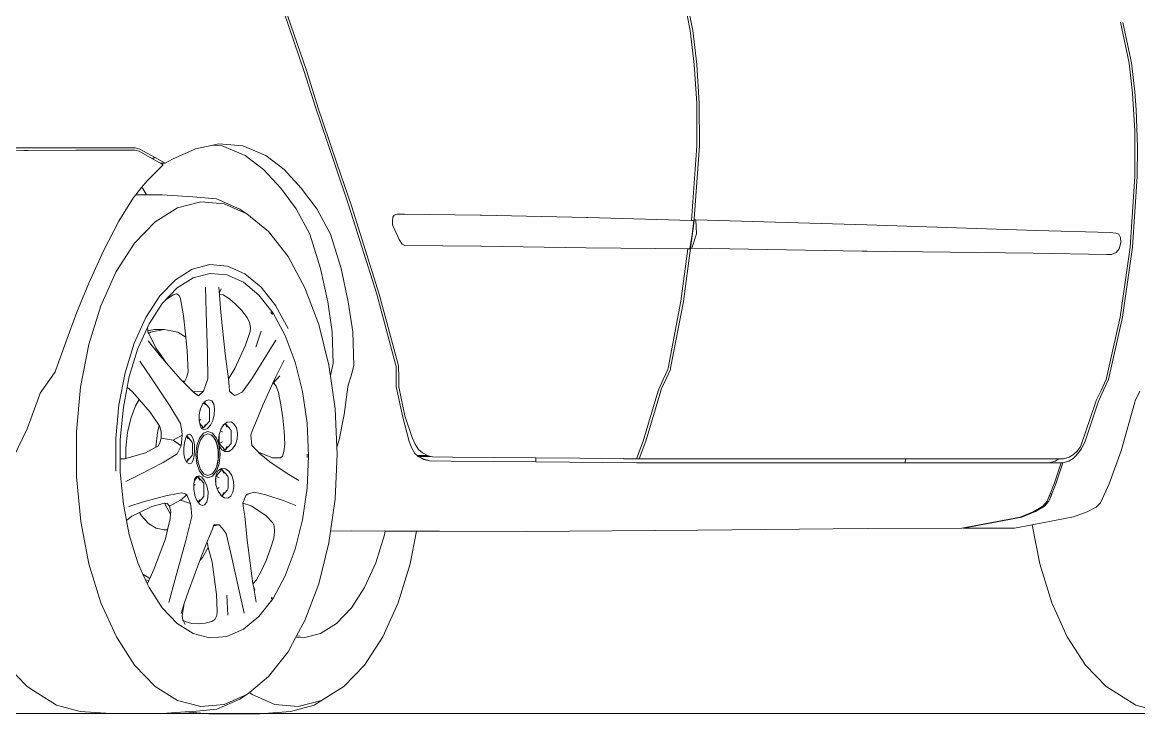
# Model space of a CAD drawing. Header units: inches. Extents: x 1944 to 3775, y -462 to 1299.
# Drawn here: x 2806.6 to 2862.5, y 1212.1 to 1246.7 of the extents above; entities that cross this region are included whole.
import ezdxf

# ---------------------------------------------------------------- set-up
doc = ezdxf.new("R2010")
doc.units = ezdxf.units.IN
doc.header["$MEASUREMENT"] = 0
doc.layers.add('CAR', color=173, linetype='Continuous', lineweight=13)

# ---------------------------------------------------------------- blocks, each defined once
blk = doc.blocks.new('A$C50574290')
at = {"layer": 'CAR'}
for p, q in [((77.901, 34.192), (77.339, 36.983)), ((77.463, 36.979), (78.025, 34.188)), ((57.23, 36.062), (58.554, 32.201)), ((58.678, 32.193), (57.355, 36.054)), ((78.099, 32.497), (77.901, 34.192)), ((78.025, 34.188), (78.223, 32.493)), ((99.876, 32.56), (99.446, 34.611)), ((99.559, 34.596), (99.991, 32.576)), ((78.226, 30.555), (78.099, 32.497)), ((78.223, 32.493), (78.35, 30.551)), ((100.049, 31.061), (99.876, 32.56)), ((99.991, 32.576), (100.169, 31.129)), ((59.153, 30.315), (58.554, 32.201)), ((58.678, 32.193), (59.277, 30.307)), ((100.158, 29.173), (100.049, 31.061)), ((100.169, 31.129), (100.223, 30.217)), ((59.387, 29.627), (59.153, 30.315)), ((59.277, 30.307), (59.511, 29.619)), ((78.236, 28.429), (78.226, 30.555)), ((78.35, 30.551), (78.36, 28.425)), ((100.223, 30.217), (100.269, 29.327)), ((60.098, 27.507), (59.387, 29.627)), ((59.511, 29.619), (60.222, 27.499)), ((100.163, 26.88), (100.158, 29.173)), ((100.269, 29.327), (100.297, 28.376)), ((53.997, 28.457), (54.301, 28.521)), ((54.301, 28.521), (55.502, 28.418)), ((44.526, 28.185), (43.621, 28.201)), ((50.106, 28.32), (43.767, 28.324)), ((47.137, 28.2), (44.526, 28.185)), ((44.744, 28.181), (44.526, 28.185)), ((47.482, 28.2), (44.744, 28.181)), ((47.137, 28.2), (47.482, 28.2)), ((49.772, 28.204), (47.482, 28.2)), ((50.106, 28.2), (47.482, 28.2)), ((49.772, 28.204), (50.106, 28.2)), ((50.106, 28.32), (50.34, 28.255)), ((50.307, 28.151), (50.106, 28.2)), ((50.976, 27.776), (50.307, 28.151)), ((50.34, 28.255), (51.072, 27.851)), ((51.973, 27.749), (53.121, 28.271)), ((53.121, 28.271), (53.997, 28.457)), ((53.997, 28.457), (54.464, 28.416)), ((54.464, 28.416), (55.613, 27.936)), ((55.502, 28.418), (56.65, 27.94)), ((77.961, 24.687), (78.236, 28.429)), ((78.36, 28.425), (78.074, 24.532)), ((100.297, 28.376), (100.287, 26.88)), ((50.702, 26.673), (51.513, 27.475)), ((51.072, 27.851), (50.976, 27.776)), ((50.981, 27.773), (50.976, 27.776)), ((50.981, 27.773), (51.109, 27.83)), ((51.371, 27.554), (50.981, 27.773)), ((51.072, 27.851), (51.109, 27.83)), ((51.109, 27.83), (51.608, 27.555)), ((51.608, 27.555), (51.371, 27.554)), ((51.513, 27.475), (51.371, 27.554)), ((51.608, 27.555), (51.973, 27.749)), ((55.613, 27.936), (56.538, 27.232)), ((56.65, 27.94), (57.563, 27.234)), ((60.808, 25.426), (60.098, 27.507)), ((60.222, 27.499), (60.932, 25.418)), ((56.538, 27.232), (57.408, 26.296)), ((57.563, 27.234), (58.42, 26.295)), ((99.925, 23.357), (100.163, 26.88)), ((100.287, 26.88), (100.048, 23.357)), ((50.138, 25.976), (50.432, 26.34)), ((50.432, 26.34), (50.702, 26.673)), ((50.432, 26.34), (50.492, 26.284)), ((50.492, 26.284), (50.672, 25.976)), ((57.408, 26.296), (58.166, 25.272)), ((58.42, 26.295), (59.207, 25.268)), ((49.283, 24.65), (50.024, 25.835)), ((50.024, 25.835), (50.138, 25.976)), ((50.672, 25.976), (50.138, 25.976)), ((51.451, 25.976), (50.672, 25.976)), ((52.992, 25.864), (51.451, 25.976)), ((54.186, 25.761), (52.992, 25.864)), ((55.351, 25.248), (54.186, 25.761)), ((51.111, 24.618), (52.227, 25.319)), ((52.227, 25.319), (53.388, 25.624)), ((53.388, 25.624), (54.56, 25.523)), ((54.56, 25.523), (55.703, 25.019)), ((55.703, 25.019), (55.351, 25.248)), ((58.166, 25.272), (58.851, 24)), ((59.207, 25.268), (59.887, 24)), ((60.808, 25.426), (62.205, 21)), ((60.932, 25.418), (62.329, 20.992)), ((48.532, 23.197), (49.283, 24.65)), ((50.079, 23.543), (51.111, 24.618)), ((55.703, 25.019), (56.781, 24.129)), ((63.01, 24.844), (62.984, 24.641)), ((62.984, 24.641), (62.995, 24.463)), ((63.075, 24.956), (63.01, 24.844)), ((63.217, 24.994), (63.075, 24.956)), ((63.497, 24.996), (63.217, 24.994)), ((63.277, 24.996), (63.497, 24.996)), ((63.497, 24.996), (63.538, 24.996)), ((63.59, 24.997), (63.538, 24.996)), ((67.39, 24.955), (63.59, 24.997)), ((67.39, 24.955), (67.394, 24.955)), ((67.394, 24.955), (67.442, 24.954)), ((67.442, 24.954), (72.729, 24.835)), ((72.729, 24.835), (72.735, 24.835)), ((72.735, 24.835), (72.78, 24.834)), ((72.78, 24.834), (77.961, 24.687)), ((78.075, 24.683), (77.961, 24.687)), ((77.996, 23.983), (78.075, 24.683)), ((78.101, 24.718), (78.177, 24.718)), ((78.177, 24.718), (78.218, 24.022)), ((86.746, 24.462), (78.177, 24.718)), ((56.781, 24.129), (57.76, 22.88)), ((62.995, 24.463), (63.327, 23.737)), ((78.074, 24.532), (77.909, 23.294)), ((95.243, 24.19), (86.746, 24.462)), ((98.921, 24.081), (95.243, 24.19)), ((99.219, 24.056), (98.921, 24.081)), ((99.365, 24.007), (99.219, 24.056)), ((49.162, 22.128), (50.079, 23.543)), ((58.851, 24), (59.38, 22.28)), ((59.887, 24), (60.426, 22.28)), ((63.327, 23.737), (63.48, 23.508)), ((63.48, 23.508), (63.618, 23.441)), ((77.886, 23.263), (77.996, 23.983)), ((78.218, 24.022), (77.987, 23.293)), ((99.445, 23.826), (99.365, 24.007)), ((99.381, 23.266), (99.46, 23.579)), ((99.46, 23.579), (99.445, 23.826)), ((47.789, 21.551), (48.532, 23.197)), ((63.564, 23.442), (63.618, 23.441)), ((63.618, 23.441), (67.439, 23.399)), ((63.618, 23.441), (67.388, 23.397)), ((67.439, 23.399), (72.696, 23.318)), ((72.696, 23.318), (77.886, 23.263)), ((77.432, 20.641), (77.78, 23.26)), ((77.909, 23.294), (77.556, 20.637)), ((77.78, 23.26), (77.886, 23.263)), ((77.78, 23.26), (77.78, 23.262)), ((77.987, 23.293), (77.918, 23.294)), ((86.512, 23.158), (77.987, 23.293)), ((86.512, 23.158), (86.57, 23.158)), ((86.57, 23.158), (86.766, 23.154)), ((86.766, 23.154), (95.069, 23.046)), ((98.768, 22.989), (95.069, 23.046)), ((98.768, 22.989), (98.82, 22.989)), ((98.82, 22.989), (98.988, 22.985)), ((98.988, 22.985), (99.232, 23.088)), ((99.232, 23.088), (99.381, 23.266)), ((99.424, 19.843), (99.925, 23.357)), ((100.048, 23.357), (99.547, 19.843)), ((53.845, 22.482), (52.965, 22.251)), ((54.732, 22.405), (53.845, 22.482)), ((55.598, 22.022), (54.732, 22.405)), ((57.76, 22.88), (58.608, 21.314)), ((48.391, 20.42), (49.162, 22.128)), ((52.965, 22.251), (52.121, 21.72)), ((53.017, 21.817), (52.211, 21.311)), ((53.78, 22.017), (53.017, 21.817)), ((53.856, 22.037), (53.78, 22.017)), ((54.702, 21.963), (53.856, 22.037)), ((55.527, 21.599), (54.702, 21.963)), ((56.415, 21.347), (55.598, 22.022)), ((59.38, 22.28), (59.747, 20.616)), ((60.426, 22.28), (60.773, 20.616)), ((47.194, 20.096), (47.789, 21.551)), ((52.121, 21.72), (51.339, 20.907)), ((52.211, 21.311), (51.466, 20.535)), ((53.666, 20.075), (53.633, 21.346)), ((54.3, 21.346), (54.329, 20.944)), ((54.335, 21.074), (54.416, 21.265)), ((56.306, 20.955), (55.527, 21.599)), ((57.15, 20.409), (56.415, 21.347)), ((58.608, 21.314), (59.297, 19.479)), ((51.339, 20.907), (50.644, 19.836)), ((51.459, 20.524), (51.644, 20.715)), ((51.644, 20.715), (51.69, 20.754)), ((51.644, 20.715), (51.672, 20.744)), ((51.69, 20.754), (52.015, 20.956)), ((52.015, 20.956), (52.173, 21.013)), ((52.173, 21.013), (52.311, 20.926)), ((52.311, 20.926), (52.37, 20.764)), ((52.37, 20.764), (52.523, 19.915)), ((54.329, 20.944), (54.332, 21.005)), ((54.329, 20.944), (54.391, 20.075)), ((54.332, 21.005), (54.335, 21.074)), ((54.332, 21.005), (54.505, 20.958)), ((54.505, 20.958), (54.83, 20.756)), ((54.83, 20.756), (55.139, 20.496)), ((57.012, 20.053), (56.306, 20.955)), ((63.149, 17.487), (62.205, 21)), ((62.329, 20.992), (63.273, 17.479)), ((47.79, 18.473), (48.391, 20.42)), ((51.459, 20.524), (50.804, 19.514)), ((51.466, 20.535), (51.459, 20.524)), ((55.139, 20.496), (55.437, 20.193)), ((55.437, 20.193), (55.723, 19.831)), ((57.156, 20.401), (57.15, 20.409)), ((57.767, 19.272), (57.156, 20.401)), ((59.747, 20.616), (59.965, 19.104)), ((60.773, 20.616), (60.999, 19.104)), ((76.795, 17.299), (77.432, 20.641)), ((77.556, 20.637), (76.919, 17.295)), ((46.628, 18.602), (47.194, 20.096)), ((50.644, 19.836), (50.06, 18.543)), ((52.523, 19.915), (52.64, 18.837)), ((53.736, 18.009), (53.666, 20.075)), ((54.391, 20.075), (54.612, 18.009)), ((55.723, 19.831), (55.834, 19.587)), ((55.834, 19.587), (55.887, 19.327)), ((56.976, 19.981), (56.901, 20.097)), ((57.624, 18.922), (57.012, 20.053)), ((99.424, 19.843), (98.727, 16.72)), ((99.547, 19.843), (98.851, 16.72)), ((50.723, 19.337), (50.246, 18.281)), ((50.804, 19.514), (50.723, 19.337)), ((50.742, 19.16), (50.723, 19.337)), ((51.075, 19.228), (50.742, 19.16)), ((50.748, 19.109), (50.742, 19.16)), ((50.787, 19.031), (50.748, 19.109)), ((50.787, 19.031), (50.88, 19.09)), ((51.144, 18.317), (50.787, 19.031)), ((50.88, 19.09), (51.559, 19.228)), ((51.075, 19.228), (51.559, 19.228)), ((51.559, 19.228), (52.237, 19.09)), ((52.237, 19.09), (52.64, 18.837)), ((55.857, 19.128), (55.632, 18.451)), ((55.887, 19.327), (55.857, 19.128)), ((56.416, 19.147), (56.147, 18.35)), ((59.297, 19.479), (59.806, 17.437)), ((59.965, 19.104), (60.024, 17.524)), ((60.999, 19.104), (61.053, 17.424)), ((46.131, 17.208), (46.628, 18.602)), ((47.378, 16.35), (47.79, 18.473)), ((50.06, 18.543), (49.605, 17.068)), ((50.756, 18.659), (51.352, 17.913)), ((52.64, 18.837), (52.713, 18.159)), ((55.632, 18.451), (55.096, 17.276)), ((55.953, 16.767), (57.156, 18.701)), ((58.122, 17.597), (57.624, 18.922)), ((50.246, 18.281), (49.812, 16.875)), ((51.679, 17.541), (51.144, 18.317)), ((51.352, 17.913), (51.679, 17.541)), ((52.713, 18.159), (52.759, 17.094)), ((53.744, 16.756), (53.736, 18.009)), ((54.612, 18.009), (54.781, 16.756)), ((50.901, 16.815), (50.342, 17.649)), ((51.679, 17.541), (52.381, 16.744)), ((57.574, 17.697), (57.143, 16.856)), ((58.489, 16.122), (58.122, 17.597)), ((59.806, 17.437), (59.883, 16.897)), ((60.024, 17.524), (59.889, 16.92)), ((61.053, 17.424), (60.917, 16.916)), ((63.175, 17.389), (63.149, 17.487)), ((63.181, 16.876), (63.175, 17.389)), ((63.273, 17.479), (63.299, 17.381)), ((63.299, 17.381), (63.305, 16.868)), ((45.718, 16.56), (46.101, 17.115)), ((46.101, 17.115), (46.131, 17.208)), ((49.605, 17.068), (49.293, 15.461)), ((49.812, 16.875), (49.708, 16.34)), ((51.836, 15.416), (50.901, 16.815)), ((52.666, 16.771), (52.59, 16.64)), ((52.759, 17.094), (52.666, 16.771)), ((55.096, 17.276), (54.781, 16.756)), ((57.143, 16.856), (56.984, 16.507)), ((57.016, 16.543), (57.347, 16.91)), ((59.889, 16.92), (59.883, 16.897)), ((59.883, 16.897), (60.118, 15.251)), ((60.917, 16.916), (60.766, 16.435)), ((63.183, 16.374), (63.181, 16.876)), ((63.305, 16.868), (63.308, 16.366)), ((76.551, 16.734), (76.781, 17.224)), ((76.905, 17.22), (76.675, 16.73)), ((76.781, 17.224), (76.795, 17.299)), ((76.919, 17.295), (76.905, 17.22)), ((45.356, 16.04), (45.718, 16.56)), ((47.169, 14.119), (47.378, 16.35)), ((49.708, 16.34), (49.515, 15.342)), ((49.708, 16.34), (49.975, 16.108)), ((52.381, 16.744), (52.483, 16.64)), ((52.483, 16.64), (52.59, 16.64)), ((52.483, 16.64), (52.551, 16.571)), ((52.59, 16.64), (52.551, 16.571)), ((52.551, 16.571), (53.003, 16.111)), ((53.528, 16.144), (53.62, 16.377)), ((53.62, 16.377), (53.744, 16.756)), ((54.781, 16.756), (54.812, 16.377)), ((54.812, 16.377), (54.832, 16.144)), ((55.487, 16.103), (55.953, 16.767)), ((56.984, 16.507), (56.502, 15.447)), ((56.984, 16.507), (57.016, 16.543)), ((57.016, 16.543), (57.043, 16.544)), ((57.043, 16.544), (57.162, 16.393)), ((57.162, 16.393), (57.283, 16.078)), ((60.76, 16.356), (60.565, 14.979)), ((60.766, 16.435), (60.76, 16.356)), ((63.199, 16.292), (63.183, 16.374)), ((63.492, 14.909), (63.199, 16.292)), ((63.308, 16.366), (63.323, 16.284)), ((63.323, 16.284), (63.616, 14.901)), ((76.301, 16.16), (76.325, 16.25)), ((76.325, 16.25), (76.551, 16.734)), ((76.449, 16.246), (76.425, 16.156)), ((76.675, 16.73), (76.449, 16.246)), ((98.472, 16.18), (98.727, 16.72)), ((98.851, 16.72), (98.598, 16.184)), ((44.691, 14.262), (45.325, 15.95)), ((45.325, 15.95), (45.356, 16.04)), ((49.975, 16.108), (50.309, 15.723)), ((50.309, 15.723), (50.128, 15.409)), ((50.309, 15.723), (50.858, 15.091)), ((53.008, 16.106), (53.003, 16.111)), ((53.008, 16.106), (53.528, 16.144)), ((53.276, 15.908), (53.008, 16.106)), ((53.008, 16.106), (53.027, 16.086)), ((53.027, 16.086), (53.182, 15.968)), ((53.182, 15.968), (53.276, 15.908)), ((53.276, 15.908), (53.528, 16.144)), ((53.638, 15.658), (53.57, 15.587)), ((53.794, 15.715), (53.638, 15.658)), ((53.939, 15.658), (53.794, 15.715)), ((54.041, 15.495), (53.939, 15.658)), ((54.832, 16.144), (55.074, 15.92)), ((55.074, 15.92), (55.239, 15.981)), ((55.239, 15.981), (55.487, 16.103)), ((57.283, 16.078), (57.405, 15.461)), ((58.715, 14.543), (58.489, 16.122)), ((75.549, 13.639), (76.301, 16.16)), ((76.425, 16.156), (75.673, 13.635)), ((98.209, 15.6), (98.233, 15.68)), ((98.233, 15.68), (98.472, 16.18)), ((98.357, 15.68), (98.332, 15.598)), ((98.598, 16.184), (98.357, 15.68)), ((100.158, 15.588), (100.177, 15.662)), ((100.177, 15.662), (100.413, 16.147)), ((49.293, 15.461), (49.134, 13.771)), ((49.515, 15.342), (49.363, 13.731)), ((50.128, 15.409), (49.892, 14.779)), ((52.383, 14.516), (51.836, 15.416)), ((53.37, 15.227), (53.313, 14.964)), ((53.375, 15.251), (53.37, 15.227)), ((53.37, 15.227), (53.397, 15.213)), ((53.483, 15.495), (53.375, 15.251)), ((53.558, 15.573), (53.483, 15.495)), ((53.57, 15.587), (53.558, 15.573)), ((53.558, 15.573), (53.615, 15.456)), ((53.813, 15.316), (53.57, 15.587)), ((53.826, 15.297), (53.833, 15.213)), ((53.833, 15.213), (53.833, 14.726)), ((54.08, 15.251), (54.041, 15.495)), ((54.069, 14.964), (54.08, 15.251)), ((56.502, 15.447), (56.137, 14.541)), ((57.405, 15.461), (57.497, 14.808)), ((60.118, 15.251), (60.207, 13.341)), ((97.436, 13.361), (98.209, 15.6)), ((98.332, 15.598), (97.669, 13.645)), ((99.485, 13.16), (100.158, 15.588)), ((49.892, 14.779), (49.728, 14.068)), ((50.858, 15.091), (51.31, 14.428)), ((53.313, 14.964), (53.306, 14.677)), ((53.306, 14.677), (53.397, 14.726)), ((53.306, 14.677), (53.338, 14.516)), ((53.528, 14.304), (53.826, 14.637)), ((53.826, 14.637), (53.833, 14.726)), ((53.871, 14.433), (53.991, 14.677)), ((53.991, 14.677), (54.069, 14.964)), ((54.707, 14.586), (54.602, 14.508)), ((54.911, 14.599), (54.707, 14.586)), ((55.053, 14.499), (54.911, 14.599)), ((56.137, 14.541), (55.986, 14.186)), ((57.497, 14.808), (57.563, 14.143)), ((58.791, 12.912), (58.715, 14.543)), ((60.565, 14.979), (60.316, 13.707)), ((63.835, 13.629), (63.492, 14.909)), ((63.616, 14.901), (63.973, 13.829)), ((44.023, 12.841), (44.691, 14.262)), ((47.169, 11.851), (47.169, 14.119)), ((49.728, 14.068), (49.644, 13.307)), ((51.147, 13.333), (51.228, 14.068)), ((51.228, 14.068), (51.31, 14.428)), ((51.31, 14.428), (51.349, 14.371)), ((51.349, 14.371), (51.407, 14.09)), ((51.407, 14.09), (51.406, 13.794)), ((52.441, 14.163), (52.383, 14.516)), ((52.465, 13.932), (52.441, 14.163)), ((52.835, 13.997), (52.725, 13.957)), ((52.933, 13.923), (52.835, 13.997)), ((53.327, 13.788), (53.523, 14.04)), ((53.338, 14.516), (53.528, 14.304)), ((53.338, 14.516), (53.354, 14.433)), ((53.354, 14.433), (53.412, 14.304)), ((53.412, 14.304), (53.528, 14.304)), ((53.412, 14.304), (53.427, 14.271)), ((53.427, 14.271), (53.564, 14.214)), ((53.523, 14.04), (53.753, 14.129)), ((53.615, 14.482), (53.528, 14.304)), ((53.753, 14.006), (53.547, 13.927)), ((53.564, 14.214), (53.725, 14.271)), ((53.725, 14.271), (53.871, 14.433)), ((53.753, 14.129), (53.984, 14.04)), ((53.922, 13.941), (53.753, 14.006)), ((53.964, 14.056), (53.984, 14.04)), ((53.984, 14.04), (54.179, 13.788)), ((54.318, 13.99), (54.311, 13.97)), ((54.372, 14.161), (54.318, 13.99)), ((54.318, 13.99), (54.318, 13.525)), ((54.399, 14.245), (54.372, 14.161)), ((54.372, 14.161), (54.485, 14.101)), ((54.48, 14.372), (54.399, 14.245)), ((54.601, 14.508), (54.48, 14.372)), ((54.538, 14.462), (54.48, 14.372)), ((54.601, 14.508), (54.538, 14.462)), ((54.601, 14.508), (54.602, 14.508)), ((54.622, 14.51), (54.703, 14.345)), ((54.9, 14.206), (54.63, 14.507)), ((54.914, 14.183), (54.921, 14.101)), ((54.921, 14.101), (54.921, 13.614)), ((55.173, 14.301), (55.053, 14.499)), ((55.233, 14.036), (55.173, 14.301)), ((55.216, 13.743), (55.233, 14.036)), ((55.986, 14.186), (55.891, 13.955)), ((57.563, 14.143), (57.593, 13.486)), ((49.134, 12.13), (49.134, 13.771)), ((49.363, 12.094), (49.363, 13.731)), ((51.344, 13.55), (51.234, 13.377)), ((51.406, 13.794), (51.344, 13.55)), ((52.016, 13.688), (51.406, 13.794)), ((52.016, 13.688), (52.465, 13.932)), ((52.404, 13.404), (52.016, 13.688)), ((52.404, 13.404), (52.465, 13.932)), ((52.572, 13.574), (52.538, 13.291)), ((52.639, 13.808), (52.572, 13.574)), ((52.685, 13.888), (52.639, 13.808)), ((52.692, 13.899), (52.685, 13.888)), ((52.685, 13.888), (52.753, 13.749)), ((52.725, 13.957), (52.692, 13.899)), ((52.964, 13.595), (52.692, 13.899)), ((53.017, 13.747), (52.933, 13.923)), ((52.964, 13.595), (52.971, 13.506)), ((52.971, 13.506), (52.971, 13.019)), ((53.074, 13.494), (53.017, 13.747)), ((53.083, 13.204), (53.074, 13.494)), ((53.197, 13.41), (53.327, 13.788)), ((53.372, 13.701), (53.256, 13.363)), ((53.547, 13.927), (53.372, 13.701)), ((53.922, 13.941), (53.958, 13.913)), ((53.942, 13.933), (53.922, 13.941)), ((53.959, 13.927), (53.942, 13.933)), ((53.958, 13.913), (53.96, 13.911)), ((54.134, 13.701), (53.959, 13.927)), ((53.962, 13.91), (53.96, 13.911)), ((54.071, 13.767), (54.061, 13.787)), ((54.133, 13.65), (54.071, 13.767)), ((54.134, 13.649), (54.133, 13.65)), ((54.251, 13.363), (54.134, 13.701)), ((54.176, 13.569), (54.134, 13.649)), ((54.179, 13.788), (54.309, 13.41)), ((54.182, 13.55), (54.181, 13.555)), ((54.265, 13.167), (54.182, 13.55)), ((54.311, 13.97), (54.274, 13.677)), ((54.274, 13.677), (54.299, 13.525)), ((54.318, 13.525), (54.299, 13.525)), ((54.299, 13.525), (54.317, 13.412)), ((54.318, 13.525), (54.485, 13.614)), ((54.318, 13.525), (54.616, 13.193)), ((54.616, 13.193), (54.913, 13.525)), ((54.913, 13.525), (54.921, 13.614)), ((54.989, 13.252), (55.138, 13.468)), ((55.138, 13.468), (55.216, 13.743)), ((55.891, 13.955), (55.955, 13.428)), ((55.955, 13.428), (56.096, 13.27)), ((57.593, 13.486), (57.554, 13.124)), ((60.316, 13.707), (60.207, 13.341)), ((63.957, 13.285), (63.835, 13.629)), ((63.973, 13.829), (64.124, 13.485)), ((64.124, 13.485), (64.293, 13.218)), ((75.212, 12.76), (75.549, 13.639)), ((75.673, 13.635), (75.336, 12.756)), ((97.669, 13.645), (97.488, 13.257)), ((49.644, 13.307), (49.644, 12.774)), ((50.622, 13.063), (49.644, 12.774)), ((51.147, 13.333), (50.622, 13.063)), ((51.234, 13.377), (51.147, 13.333)), ((51.506, 12.577), (52.208, 13.013)), ((52.208, 13.013), (52.335, 13.245)), ((52.335, 13.245), (52.404, 13.404)), ((52.538, 13.291), (52.551, 13.001)), ((52.551, 13.001), (52.6, 12.748)), ((52.676, 12.609), (52.964, 12.93)), ((52.964, 12.93), (52.971, 13.019)), ((53.018, 12.687), (53.057, 12.921)), ((53.057, 12.921), (53.083, 13.204)), ((53.151, 12.965), (53.197, 13.41)), ((53.197, 12.519), (53.151, 12.965)), ((53.256, 13.363), (53.215, 12.965)), ((53.215, 12.965), (53.235, 12.759)), ((54.292, 12.965), (54.251, 13.363)), ((54.251, 12.566), (54.292, 12.965)), ((54.265, 12.74), (54.265, 13.167)), ((54.309, 13.41), (54.355, 12.965)), ((54.355, 12.965), (54.309, 12.519)), ((54.317, 13.412), (54.441, 13.214)), ((54.441, 13.214), (54.604, 13.115)), ((54.508, 13.193), (54.616, 13.193)), ((54.604, 13.115), (54.792, 13.128)), ((54.703, 13.371), (54.616, 13.193)), ((54.792, 13.128), (54.989, 13.252)), ((56.096, 13.27), (56.276, 13.083)), ((56.988, 12.805), (56.276, 13.083)), ((56.276, 13.083), (56.317, 13.04)), ((56.317, 13.04), (56.842, 12.612)), ((57.481, 12.885), (57.38, 12.8)), ((57.554, 13.124), (57.481, 12.885)), ((58.715, 12.826), (58.715, 12.991)), ((58.715, 11.281), (58.791, 12.912)), ((60.223, 12.993), (60.118, 10.734)), ((60.207, 13.341), (60.223, 12.993)), ((64.11, 13.018), (63.957, 13.285)), ((64.221, 12.924), (64.11, 13.018)), ((64.221, 12.924), (64.741, 12.922)), ((64.273, 12.88), (64.221, 12.924)), ((64.899, 12.88), (64.273, 12.88)), ((64.28, 12.874), (64.273, 12.88)), ((64.28, 12.874), (64.53, 12.75)), ((64.304, 12.854), (64.28, 12.874)), ((64.293, 13.218), (64.491, 13.054)), ((64.491, 13.054), (64.741, 12.922)), ((64.741, 12.922), (64.899, 12.88)), ((64.899, 12.88), (64.997, 12.853)), ((96.882, 12.836), (97.095, 12.975)), ((97.231, 12.918), (97.072, 12.775)), ((97.095, 12.975), (97.251, 13.118)), ((97.488, 13.257), (97.231, 12.918)), ((97.251, 13.118), (97.436, 13.361)), ((98.869, 11.5), (99.485, 13.16)), ((49.586, 12.757), (49.363, 12.751)), ((49.644, 12.774), (49.586, 12.757)), ((50.338, 11.966), (51.506, 12.577)), ((52.6, 12.748), (52.674, 12.613)), ((52.753, 12.776), (52.674, 12.613)), ((52.674, 12.613), (52.676, 12.609)), ((52.676, 12.609), (52.696, 12.572)), ((52.696, 12.572), (52.81, 12.498)), ((52.81, 12.498), (52.924, 12.539)), ((52.924, 12.539), (53.018, 12.687)), ((53.327, 12.141), (53.197, 12.519)), ((53.236, 12.757), (53.235, 12.759)), ((53.239, 12.725), (53.256, 12.566)), ((53.256, 12.566), (53.372, 12.228)), ((54.134, 12.228), (54.191, 12.392)), ((54.309, 12.519), (54.179, 12.141)), ((54.191, 12.392), (54.251, 12.566)), ((54.193, 12.407), (54.265, 12.74)), ((56.842, 12.612), (57.723, 12.014)), ((57.38, 12.8), (56.988, 12.805)), ((64.551, 12.722), (64.304, 12.854)), ((64.847, 12.653), (64.53, 12.75)), ((64.847, 12.653), (64.551, 12.722)), ((65.923, 12.64), (64.847, 12.653)), ((64.997, 12.853), (65.991, 12.84)), ((70.167, 12.604), (65.923, 12.64)), ((65.991, 12.84), (70.163, 12.804)), ((70.167, 12.604), (70.163, 12.804)), ((74.571, 12.766), (70.163, 12.804)), ((75.205, 12.56), (70.167, 12.604)), ((74.569, 12.76), (74.571, 12.766)), ((74.652, 12.76), (74.569, 12.76)), ((74.571, 12.766), (75.185, 12.76)), ((74.652, 12.76), (75.336, 12.756)), ((75.185, 12.76), (74.652, 12.76)), ((75.212, 12.76), (75.185, 12.76)), ((75.205, 12.56), (88.67, 12.56)), ((75.336, 12.756), (88.685, 12.76)), ((88.67, 12.56), (88.685, 12.76)), ((88.67, 12.56), (95.881, 12.56)), ((88.685, 12.76), (96.356, 12.76)), ((96.167, 12.64), (95.881, 12.56)), ((95.881, 12.56), (96.478, 12.56)), ((96.131, 11.496), (96.478, 12.56)), ((96.356, 12.76), (96.167, 12.64)), ((96.561, 12.56), (96.214, 11.496)), ((96.356, 12.76), (96.589, 12.76)), ((96.478, 12.56), (96.561, 12.56)), ((96.856, 12.636), (96.561, 12.56)), ((96.589, 12.76), (96.882, 12.836)), ((97.072, 12.775), (96.856, 12.636)), ((47.379, 9.62), (47.169, 11.851)), ((49.363, 12.094), (49.515, 10.482)), ((49.642, 11.622), (50.338, 11.966)), ((53.24, 11.864), (53.073, 11.677)), ((53.179, 11.875), (53.084, 11.731)), ((53.31, 11.91), (53.179, 11.875)), ((53.199, 11.864), (53.24, 11.864)), ((53.538, 11.531), (53.24, 11.864)), ((53.24, 11.864), (53.328, 11.686)), ((53.443, 11.832), (53.31, 11.91)), ((53.523, 11.889), (53.327, 12.141)), ((53.372, 12.228), (53.547, 12.002)), ((53.575, 11.651), (53.443, 11.832)), ((53.753, 11.8), (53.523, 11.889)), ((53.547, 12.002), (53.753, 11.923)), ((53.753, 11.923), (53.95, 11.999)), ((53.984, 11.889), (53.753, 11.8)), ((53.95, 11.999), (53.959, 12.002)), ((53.954, 11.865), (53.984, 11.889)), ((53.959, 12.002), (53.99, 12.043)), ((54.179, 12.141), (53.984, 11.889)), ((53.99, 12.043), (54.134, 12.228)), ((54.095, 12.184), (54.15, 12.289)), ((54.153, 11.873), (54.127, 11.712)), ((54.156, 11.887), (54.153, 11.873)), ((54.153, 11.873), (54.153, 11.443)), ((54.157, 11.892), (54.156, 11.887)), ((54.156, 11.887), (54.321, 11.799)), ((54.451, 12.221), (54.157, 11.892)), ((54.171, 11.977), (54.157, 11.892)), ((54.271, 12.174), (54.171, 11.977)), ((54.425, 12.273), (54.271, 12.174)), ((54.405, 12.221), (54.451, 12.221)), ((54.629, 12.259), (54.425, 12.273)), ((54.744, 11.895), (54.451, 12.221)), ((54.451, 12.221), (54.539, 12.043)), ((54.803, 12.135), (54.629, 12.259)), ((54.749, 11.887), (54.757, 11.799)), ((54.757, 11.799), (54.757, 11.312)), ((54.941, 11.918), (54.803, 12.135)), ((55.025, 11.642), (54.941, 11.918)), ((57.723, 12.014), (58.294, 11.679)), ((53.073, 11.677), (53.039, 11.501)), ((53.039, 11.501), (53.039, 11.48)), ((53.039, 11.48), (53.11, 11.442)), ((53.039, 11.48), (53.039, 11.219)), ((53.039, 11.219), (53.097, 10.948)), ((53.084, 11.731), (53.073, 11.677)), ((53.538, 11.531), (53.546, 11.442)), ((53.546, 11.442), (53.546, 10.955)), ((53.702, 11.396), (53.575, 11.651)), ((53.756, 11.105), (53.702, 11.396)), ((54.127, 11.712), (54.153, 11.443)), ((54.153, 11.443), (54.156, 11.42)), ((54.156, 11.42), (54.215, 11.256)), ((54.215, 11.256), (54.321, 11.312)), ((54.215, 11.256), (54.255, 11.144)), ((54.451, 10.891), (54.734, 11.206)), ((54.75, 11.231), (54.757, 11.312)), ((55.005, 11.085), (55.042, 11.35)), ((55.042, 11.35), (55.025, 11.642)), ((58.489, 9.703), (58.715, 11.281)), ((95.925, 11.006), (96.131, 11.496)), ((96.214, 11.496), (96.008, 11.006)), ((98.439, 10.554), (98.869, 11.5)), ((51.706, 10.927), (50.503, 10.6)), ((52.444, 11.061), (51.706, 10.927)), ((52.378, 10.681), (51.818, 10.378)), ((52.378, 10.681), (52.7, 10.948)), ((52.876, 10.527), (52.378, 10.681)), ((52.606, 11.001), (52.444, 11.061)), ((52.7, 10.948), (52.606, 11.001)), ((52.876, 10.527), (52.7, 10.948)), ((53.097, 10.948), (53.11, 10.955)), ((53.097, 10.948), (53.101, 10.928)), ((53.101, 10.928), (53.2, 10.673)), ((53.2, 10.673), (53.263, 10.58)), ((53.328, 10.712), (53.263, 10.58)), ((53.271, 10.568), (53.538, 10.866)), ((53.538, 10.866), (53.546, 10.955)), ((53.691, 10.592), (53.752, 10.823)), ((53.752, 10.823), (53.756, 11.105)), ((54.255, 11.144), (54.341, 11.014)), ((54.341, 11.014), (54.451, 10.891)), ((54.341, 11.014), (54.398, 10.927)), ((54.398, 10.927), (54.451, 10.891)), ((54.539, 11.069), (54.451, 10.891)), ((54.451, 10.891), (54.579, 10.803)), ((54.579, 10.803), (54.755, 10.789)), ((54.755, 10.789), (54.901, 10.888)), ((54.901, 10.888), (55.005, 11.085)), ((55.648, 10.921), (55.493, 10.544)), ((55.648, 10.921), (55.833, 11.022)), ((55.667, 10.967), (55.648, 10.921)), ((55.833, 11.022), (55.667, 10.967)), ((56.088, 11.085), (55.833, 11.022)), ((56.649, 10.96), (56.088, 11.085)), ((57.563, 10.646), (56.649, 10.96)), ((58.147, 10.421), (57.563, 10.646)), ((60.118, 10.734), (59.891, 9.138)), ((95.557, 10.391), (95.771, 10.639)), ((95.854, 10.639), (95.64, 10.391)), ((95.771, 10.639), (95.875, 10.885)), ((95.966, 10.907), (95.854, 10.639)), ((95.875, 10.885), (95.925, 11.006)), ((95.875, 10.885), (95.966, 10.907)), ((96.008, 11.006), (95.925, 11.006)), ((96.008, 11.006), (95.966, 10.907)), ((49.515, 10.482), (49.672, 9.671)), ((50.503, 10.6), (49.794, 10.366)), ((49.933, 9.882), (50.331, 10.075)), ((50.331, 10.075), (50.947, 10.373)), ((50.331, 10.075), (50.427, 9.907)), ((50.947, 10.373), (51.576, 10.543)), ((51.576, 10.543), (51.585, 10.541)), ((51.628, 10.428), (51.585, 10.541)), ((51.585, 10.541), (51.71, 10.517)), ((51.88, 9.989), (51.628, 10.428)), ((51.71, 10.517), (51.818, 10.378)), ((51.818, 10.378), (51.89, 10.086)), ((51.89, 10.086), (51.88, 9.989)), ((52.911, 10.269), (52.876, 10.527)), ((52.944, 9.862), (52.911, 10.269)), ((53.263, 10.58), (53.271, 10.568)), ((53.271, 10.568), (53.323, 10.492)), ((53.323, 10.492), (53.461, 10.413)), ((53.461, 10.413), (53.583, 10.449)), ((53.583, 10.449), (53.691, 10.592)), ((55.493, 10.544), (55.493, 10.54)), ((55.493, 10.54), (55.917, 10.406)), ((55.493, 10.54), (55.53, 10.287)), ((55.53, 10.287), (55.592, 9.88)), ((55.917, 10.406), (56.651, 9.926)), ((94.416, 9.839), (95.11, 10.117)), ((95.193, 10.117), (94.499, 9.839)), ((95.11, 10.117), (95.557, 10.391)), ((95.64, 10.391), (95.193, 10.117)), ((97.083, 9.855), (97.776, 10.099)), ((97.776, 10.099), (98.225, 10.336)), ((98.225, 10.336), (98.439, 10.554)), ((47.791, 7.497), (47.379, 9.62)), ((49.672, 9.671), (49.933, 9.882)), ((49.672, 9.671), (49.812, 8.949)), ((50.427, 9.907), (50.776, 9.518)), ((50.776, 9.518), (51.158, 9.277)), ((51.855, 9.751), (51.725, 9.196)), ((51.88, 9.989), (51.855, 9.751)), ((52.651, 8.663), (52.944, 9.862)), ((55.592, 9.88), (55.711, 8.683)), ((56.651, 9.926), (57.001, 9.557)), ((57.001, 9.557), (57.074, 9.4)), ((58.122, 8.228), (58.489, 9.703)), ((91.505, 9.279), (94.16, 9.79)), ((94.159, 9.774), (91.588, 9.279)), ((94.499, 9.839), (94.159, 9.774)), ((94.159, 9.774), (94.16, 9.79)), ((94.16, 9.79), (94.416, 9.839)), ((95.028, 9.453), (97.083, 9.855)), ((49.812, 8.949), (50.246, 7.544)), ((51.158, 9.277), (51.558, 9.196)), ((51.725, 9.196), (51.558, 9.196)), ((51.725, 9.196), (51.622, 8.756)), ((53.882, 9.005), (53.699, 8.561)), ((53.989, 9.284), (53.882, 9.005)), ((54.036, 9.4), (53.989, 9.284)), ((54.317, 9.45), (54.036, 9.4)), ((54.055, 9.448), (54.036, 9.4)), ((54.317, 9.45), (54.055, 9.448)), ((54.456, 9.287), (54.317, 9.45)), ((54.658, 9.011), (54.456, 9.287)), ((54.922, 7.949), (54.658, 9.011)), ((57.086, 9.123), (57.044, 8.786)), ((57.074, 9.4), (57.086, 9.123)), ((59.891, 9.138), (59.807, 8.548)), ((59.891, 9.138), (60.95, 9.145)), ((60.95, 9.145), (62.622, 9.14)), ((62.151, 7.545), (62.585, 8.95)), ((62.585, 8.95), (62.622, 9.14)), ((62.622, 9.14), (62.845, 9.139)), ((62.845, 9.139), (64.195, 9.134)), ((64.195, 9.134), (63.877, 7.496)), ((64.195, 9.134), (65.341, 9.131)), ((65.341, 9.131), (69.722, 9.123)), ((69.722, 9.123), (78.273, 9.18)), ((78.273, 9.18), (86.76, 9.261)), ((86.76, 9.261), (91.505, 9.279)), ((91.588, 9.279), (94.143, 9.28)), ((94.143, 9.28), (95.028, 9.453)), ((95.028, 9.453), (95.407, 7.497)), ((51.622, 8.756), (51.048, 7.209)), ((52.118, 6.733), (52.651, 8.663)), ((53.699, 8.561), (53.443, 7.939)), ((53.699, 8.561), (53.722, 8.509)), ((53.722, 8.509), (53.77, 8.324)), ((55.711, 8.683), (55.962, 6.758)), ((57.044, 8.786), (56.87, 8.218)), ((59.807, 8.548), (59.298, 6.505)), ((53.443, 7.939), (53.339, 7.659)), ((53.77, 8.324), (53.477, 7.813)), ((53.77, 8.324), (53.963, 7.582)), ((55.308, 6.15), (54.922, 7.949)), ((56.87, 8.218), (56.663, 7.672)), ((57.624, 6.903), (58.122, 8.228)), ((48.392, 5.551), (47.791, 7.497)), ((50.246, 7.544), (50.499, 6.986)), ((53.339, 7.659), (52.773, 6.134)), ((53.477, 7.813), (53.339, 7.659)), ((53.963, 7.582), (54.172, 5.958)), ((56.663, 7.672), (56.434, 7.16)), ((61.594, 6.312), (62.151, 7.545)), ((63.877, 7.496), (63.275, 5.55)), ((95.407, 7.497), (96.009, 5.551)), ((50.838, 6.772), (50.499, 6.986)), ((50.499, 6.986), (50.628, 6.699)), ((50.838, 6.772), (50.787, 6.667)), ((51.048, 7.209), (50.838, 6.772)), ((51.801, 5.56), (52.118, 6.733)), ((55.962, 6.758), (56.005, 6.498)), ((56.434, 7.16), (56.187, 6.705)), ((57.012, 5.771), (57.624, 6.903)), ((50.628, 6.699), (50.787, 6.667)), ((50.628, 6.699), (50.711, 6.515)), ((50.717, 6.521), (50.711, 6.515)), ((50.711, 6.515), (50.804, 6.311)), ((50.787, 6.667), (50.717, 6.521)), ((50.804, 6.311), (51.466, 5.29)), ((55.557, 5.03), (55.308, 6.15)), ((56.187, 6.705), (56.005, 6.498)), ((56.005, 6.498), (56.025, 6.381)), ((56.092, 6.177), (56.025, 6.381)), ((56.025, 6.381), (56.158, 5.588)), ((59.298, 6.505), (58.609, 4.67)), ((60.932, 5.291), (61.594, 6.312)), ((52.773, 6.134), (52.567, 5.506)), ((54.172, 5.958), (54.218, 5.112)), ((54.695, 5.927), (54.754, 4.932)), ((56.306, 4.869), (57.012, 5.771)), ((56.912, 5.741), (56.966, 5.824)), ((49.164, 3.844), (48.392, 5.551)), ((51.466, 5.29), (52.211, 4.514)), ((52.567, 5.506), (52.403, 5.009)), ((52.46, 4.917), (52.567, 5.506)), ((54.218, 5.112), (54.202, 4.912)), ((60.187, 4.516), (60.932, 5.291)), ((63.275, 5.55), (62.504, 3.843)), ((96.009, 5.551), (96.781, 3.843)), ((52.211, 4.514), (53.017, 4.008)), ((52.492, 4.682), (52.46, 4.917)), ((52.506, 4.655), (52.492, 4.682)), ((52.606, 4.606), (52.506, 4.655)), ((52.612, 4.456), (52.506, 4.655)), ((52.944, 4.521), (52.606, 4.606)), ((53.275, 4.5), (52.944, 4.521)), ((53.606, 4.525), (53.275, 4.5)), ((53.944, 4.615), (53.606, 4.525)), ((54.097, 4.719), (53.944, 4.615)), ((54.202, 4.912), (54.097, 4.719)), ((55.527, 4.226), (56.306, 4.869)), ((58.609, 4.67), (58.188, 3.891)), ((59.382, 4.01), (60.187, 4.516)), ((53.017, 4.008), (53.77, 3.81)), ((54.702, 3.861), (55.527, 4.226)), ((58.543, 3.79), (59.382, 4.01)), ((50.081, 2.431), (49.164, 3.844)), ((53.77, 3.81), (53.856, 3.788)), ((53.856, 3.788), (54.702, 3.861)), ((57.986, 3.517), (57.762, 3.103)), ((58.152, 3.824), (57.986, 3.517)), ((58.188, 3.891), (58.152, 3.824)), ((58.152, 3.824), (58.543, 3.79)), ((58.361, 3.876), (58.188, 3.891)), ((62.504, 3.843), (61.587, 2.43)), ((96.781, 3.843), (97.697, 2.43)), ((57.762, 3.103), (56.783, 1.853)), ((43.661, 2.431), (44.693, 1.357)), ((51.113, 1.357), (50.081, 2.431)), ((61.587, 2.43), (60.554, 1.356)), ((97.697, 2.43), (98.73, 1.356)), ((56.783, 1.853), (55.833, 1.067)), ((45.035, 1.136), (44.693, 1.357)), ((46.171, 0.422), (45.035, 1.136)), ((52.229, 0.657), (51.113, 1.357)), ((59.076, 0.422), (60.212, 1.135)), ((60.554, 1.356), (59.439, 0.656)), ((60.212, 1.135), (60.554, 1.356)), ((99.072, 1.135), (98.73, 1.356)), ((100.208, 0.422), (99.072, 1.135)), ((53.391, 0.353), (52.229, 0.657)), ((54.188, 0.217), (55.353, 0.732)), ((55.705, 0.961), (54.562, 0.456)), ((55.705, 0.961), (55.353, 0.732)), ((55.833, 1.067), (55.705, 0.961)), ((55.962, 0.96), (55.833, 1.067)), ((57.106, 0.455), (55.962, 0.96)), ((59.439, 0.656), (58.277, 0.352)), ((47.355, 0.113), (46.171, 0.422)), ((48.892, 0), (47.355, 0.113)), ((51.453, 0), (48.892, 0)), ((52.617, 0.085), (51.453, 0)), ((52.995, 0.113), (52.617, 0.085)), ((52.617, 0.085), (53.794, -0.001)), ((52.995, 0.113), (54.188, 0.217)), ((54.562, 0.456), (53.391, 0.353)), ((56.356, -0.001), (57.892, 0.112)), ((58.277, 0.352), (57.106, 0.455)), ((57.892, 0.112), (59.076, 0.422)), ((101.392, 0.112), (100.208, 0.422)), ((53.794, -0.001), (56.356, -0.001))]:
    blk.add_line(p, q, dxfattribs=at)

msp = doc.modelspace()

# ---------------------------------------------------------------- linework, layer by layer
at = {"layer": 'CAR'}
msp.add_line((2001.69, 1212.071), (3554.696, 1212.071), dxfattribs=at)

# ---------------------------------------------------------------- block references
msp.add_blockref('A$C50574290', (2762.117, 1212.071), dxfattribs=at)

doc.saveas('drawing.dxf')
